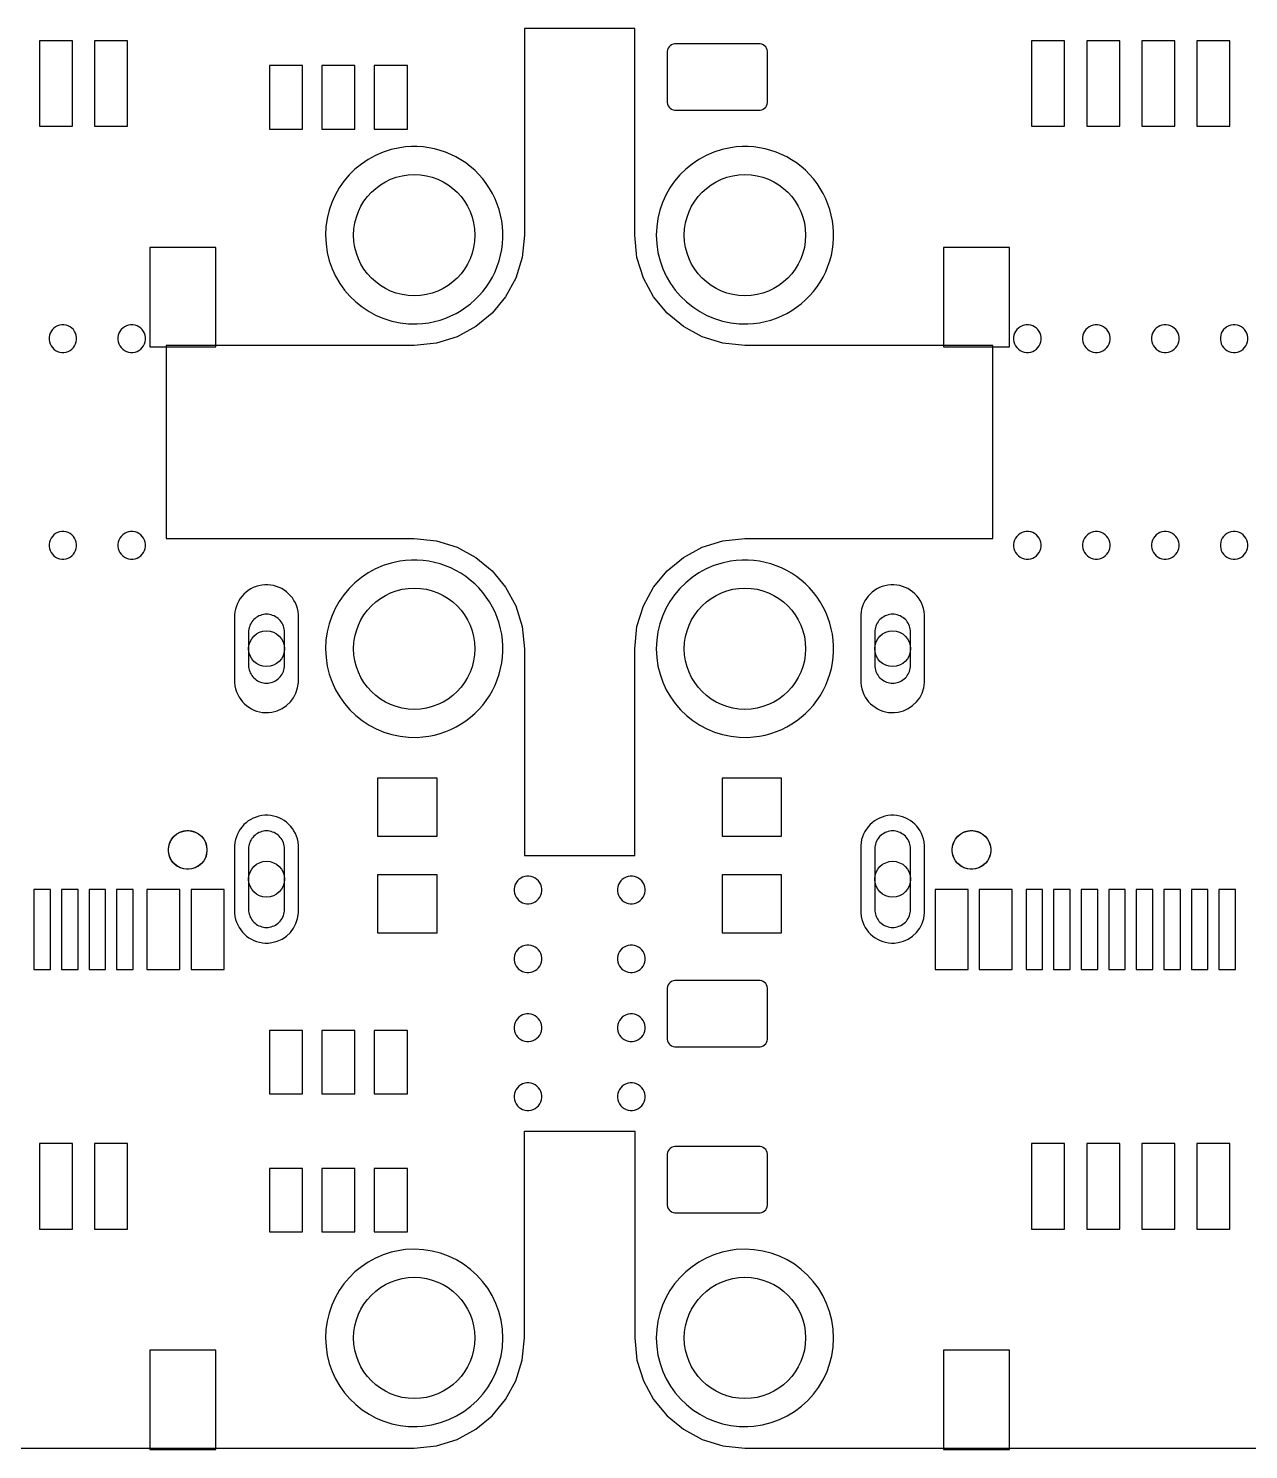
# Model space of a CAD drawing. Header units: millimetres. Extents: x 1 to 99, y 1.7 to 98.2.
# Drawn here: x 50 to 72.14, y 1.73 to 27.5 of the extents above; entities that cross this region are included whole.
import ezdxf

# ---------------------------------------------------------------- set-up
doc = ezdxf.new("R2010")
doc.units = ezdxf.units.MM

msp = doc.modelspace()

# ---------------------------------------------------------------- linework, layer by layer
at = {"layer": '16_copper'}
for points in [[(57.158, 22.149, 1), (56.842, 25.351), (56.738, 25.337, 0.936603), (57.053, 22.142)], [(63.158, 22.149, 1), (62.842, 25.351), (62.738, 25.337, 0.936603), (63.053, 22.142)], [(57.158, 14.649, 1), (56.842, 17.851), (56.738, 17.837, 0.936603), (57.053, 14.642)], [(63.158, 14.649, 1), (62.842, 17.851), (62.738, 17.837, 0.936603), (63.053, 14.642)], [(54.417, 15.099, 0.349916), (54.899, 15.638), (54.899, 16.862), (54.892, 16.926, 0.893656), (53.741, 16.862), (53.741, 15.638), (53.748, 15.574, 0.381721), (54.353, 15.092)], [(65.777, 15.099, 0.349916), (66.259, 15.638), (66.259, 16.862), (66.252, 16.926, 0.893656), (65.101, 16.862), (65.101, 15.638), (65.108, 15.574, 0.381721), (65.713, 15.092)], [(54.417, 10.919, 0.349916), (54.899, 11.458), (54.899, 12.682), (54.892, 12.746, 0.893656), (53.741, 12.682), (53.741, 11.458), (53.748, 11.394, 0.381721), (54.353, 10.912)], [(65.777, 10.919, 0.349916), (66.259, 11.458), (66.259, 12.682), (66.252, 12.746, 0.893656), (65.101, 12.682), (65.101, 11.458), (65.108, 11.394, 0.381721), (65.713, 10.912)], [(57.158, 2.149, 1), (56.842, 5.351), (56.738, 5.337, 0.936603), (57.053, 2.142)], [(63.158, 2.149, 1), (62.842, 5.351), (62.738, 5.337, 0.936603), (63.053, 2.142)]]:
    msp.add_lwpolyline(points, format="xyb", close=True, dxfattribs=at)
at = {"layer": '1_copper'}
for points in [[(50.8, 27.275), (50.2, 27.275), (50.2, 25.725), (50.8, 25.725)], [(51.8, 27.275), (51.2, 27.275), (51.2, 25.725), (51.8, 25.725)], [(63.304, 26.026), (63.331, 26.037), (63.356, 26.053), (63.377, 26.074), (63.393, 26.099), (63.404, 26.126), (63.41, 26.155), (63.41, 27.085), (63.404, 27.114), (63.393, 27.141), (63.377, 27.166), (63.356, 27.187), (63.331, 27.203), (63.304, 27.214), (63.275, 27.22), (61.725, 27.22), (61.696, 27.214), (61.669, 27.203), (61.644, 27.187), (61.623, 27.166), (61.607, 27.141), (61.596, 27.114), (61.59, 27.085), (61.59, 26.155), (61.596, 26.126), (61.607, 26.099), (61.623, 26.074), (61.644, 26.053), (61.669, 26.037), (61.696, 26.026), (61.725, 26.02), (63.275, 26.02)], [(68.8, 27.275), (68.2, 27.275), (68.2, 25.725), (68.8, 25.725)], [(69.8, 27.275), (69.2, 27.275), (69.2, 25.725), (69.8, 25.725)], [(70.8, 27.275), (70.2, 27.275), (70.2, 25.725), (70.8, 25.725)], [(71.8, 27.275), (71.2, 27.275), (71.2, 25.725), (71.8, 25.725)], [(54.975, 26.825), (54.375, 26.825), (54.375, 25.675), (54.975, 25.675)], [(55.925, 26.825), (55.325, 26.825), (55.325, 25.675), (55.925, 25.675)], [(56.875, 26.825), (56.275, 26.825), (56.275, 25.675), (56.875, 25.675)], [(53.4, 23.525), (52.2, 23.525), (52.2, 21.725), (53.4, 21.725)], [(67.8, 23.525), (66.6, 23.525), (66.6, 21.725), (67.8, 21.725)], [(57.415, 13.9), (56.335, 13.9), (56.335, 12.85), (57.415, 12.85)], [(63.665, 13.9), (62.585, 13.9), (62.585, 12.85), (63.665, 12.85)], [(57.415, 12.15), (56.335, 12.15), (56.335, 11.1), (57.415, 11.1)], [(63.665, 12.15), (62.585, 12.15), (62.585, 11.1), (63.665, 11.1)], [(50.4, 11.88), (50.1, 11.88), (50.1, 10.43), (50.4, 10.43)], [(50.9, 11.88), (50.6, 11.88), (50.6, 10.43), (50.9, 10.43)], [(51.4, 11.88), (51.1, 11.88), (51.1, 10.43), (51.4, 10.43)], [(51.9, 11.88), (51.6, 11.88), (51.6, 10.43), (51.9, 10.43)], [(52.75, 11.88), (52.15, 11.88), (52.15, 10.43), (52.75, 10.43)], [(53.55, 11.88), (52.95, 11.88), (52.95, 10.43), (53.55, 10.43)], [(67.05, 11.88), (66.45, 11.88), (66.45, 10.43), (67.05, 10.43)], [(67.85, 11.88), (67.25, 11.88), (67.25, 10.43), (67.85, 10.43)], [(68.4, 11.88), (68.1, 11.88), (68.1, 10.43), (68.4, 10.43)], [(68.9, 11.88), (68.6, 11.88), (68.6, 10.43), (68.9, 10.43)], [(69.4, 11.88), (69.1, 11.88), (69.1, 10.43), (69.4, 10.43)], [(69.9, 11.88), (69.6, 11.88), (69.6, 10.43), (69.9, 10.43)], [(70.4, 11.88), (70.1, 11.88), (70.1, 10.43), (70.4, 10.43)], [(70.9, 11.88), (70.6, 11.88), (70.6, 10.43), (70.9, 10.43)], [(71.4, 11.88), (71.1, 11.88), (71.1, 10.43), (71.4, 10.43)], [(71.9, 11.88), (71.6, 11.88), (71.6, 10.43), (71.9, 10.43)], [(63.304, 9.036), (63.331, 9.047), (63.356, 9.063), (63.377, 9.084), (63.393, 9.109), (63.404, 9.136), (63.41, 9.165), (63.41, 10.095), (63.404, 10.124), (63.393, 10.151), (63.377, 10.176), (63.356, 10.197), (63.331, 10.213), (63.304, 10.224), (63.275, 10.23), (61.725, 10.23), (61.696, 10.224), (61.669, 10.213), (61.644, 10.197), (61.623, 10.176), (61.607, 10.151), (61.596, 10.124), (61.59, 10.095), (61.59, 9.165), (61.596, 9.136), (61.607, 9.109), (61.623, 9.084), (61.644, 9.063), (61.669, 9.047), (61.696, 9.036), (61.725, 9.03), (63.275, 9.03)], [(54.975, 9.325), (54.375, 9.325), (54.375, 8.175), (54.975, 8.175)], [(55.925, 9.325), (55.325, 9.325), (55.325, 8.175), (55.925, 8.175)], [(56.875, 9.325), (56.275, 9.325), (56.275, 8.175), (56.875, 8.175)], [(50.8, 7.275), (50.2, 7.275), (50.2, 5.725), (50.8, 5.725)], [(51.8, 7.275), (51.2, 7.275), (51.2, 5.725), (51.8, 5.725)], [(63.304, 6.026), (63.331, 6.037), (63.356, 6.053), (63.377, 6.074), (63.393, 6.099), (63.404, 6.126), (63.41, 6.155), (63.41, 7.085), (63.404, 7.114), (63.393, 7.141), (63.377, 7.166), (63.356, 7.187), (63.331, 7.203), (63.304, 7.214), (63.275, 7.22), (61.725, 7.22), (61.696, 7.214), (61.669, 7.203), (61.644, 7.187), (61.623, 7.166), (61.607, 7.141), (61.596, 7.114), (61.59, 7.085), (61.59, 6.155), (61.596, 6.126), (61.607, 6.099), (61.623, 6.074), (61.644, 6.053), (61.669, 6.037), (61.696, 6.026), (61.725, 6.02), (63.275, 6.02)], [(68.8, 7.275), (68.2, 7.275), (68.2, 5.725), (68.8, 5.725)], [(69.8, 7.275), (69.2, 7.275), (69.2, 5.725), (69.8, 5.725)], [(70.8, 7.275), (70.2, 7.275), (70.2, 5.725), (70.8, 5.725)], [(71.8, 7.275), (71.2, 7.275), (71.2, 5.725), (71.8, 5.725)], [(54.975, 6.825), (54.375, 6.825), (54.375, 5.675), (54.975, 5.675)], [(55.925, 6.825), (55.325, 6.825), (55.325, 5.675), (55.925, 5.675)], [(56.875, 6.825), (56.275, 6.825), (56.275, 5.675), (56.875, 5.675)], [(53.4, 3.525), (52.2, 3.525), (52.2, 1.725), (53.4, 1.725)], [(67.8, 3.525), (66.6, 3.525), (66.6, 1.725), (67.8, 1.725)]]:
    msp.add_lwpolyline(points, close=True, dxfattribs=at)
for points in [[(57.158, 22.149, 1), (56.842, 25.351), (56.738, 25.337, 0.936603), (57.053, 22.142)], [(63.158, 22.149, 1), (62.842, 25.351), (62.738, 25.337, 0.936603), (63.053, 22.142)], [(57.158, 14.649, 1), (56.842, 17.851), (56.738, 17.837, 0.936603), (57.053, 14.642)], [(63.158, 14.649, 1), (62.842, 17.851), (62.738, 17.837, 0.936603), (63.053, 14.642)], [(54.417, 15.099, 0.349916), (54.899, 15.638), (54.899, 16.862), (54.892, 16.926, 0.893656), (53.741, 16.862), (53.741, 15.638), (53.748, 15.574, 0.381721), (54.353, 15.092)], [(65.777, 15.099, 0.349916), (66.259, 15.638), (66.259, 16.862), (66.252, 16.926, 0.893656), (65.101, 16.862), (65.101, 15.638), (65.108, 15.574, 0.381721), (65.713, 15.092)], [(54.417, 10.919, 0.349916), (54.899, 11.458), (54.899, 12.682), (54.892, 12.746, 0.893656), (53.741, 12.682), (53.741, 11.458), (53.748, 11.394, 0.381721), (54.353, 10.912)], [(65.777, 10.919, 0.349916), (66.259, 11.458), (66.259, 12.682), (66.252, 12.746, 0.893656), (65.101, 12.682), (65.101, 11.458), (65.108, 11.394, 0.381721), (65.713, 10.912)], [(57.158, 2.149, 1), (56.842, 5.351), (56.738, 5.337, 0.936603), (57.053, 2.142)], [(63.158, 2.149, 1), (62.842, 5.351), (62.738, 5.337, 0.936603), (63.053, 2.142)]]:
    msp.add_lwpolyline(points, format="xyb", close=True, dxfattribs=at)
at = {"layer": 'drills_NPTH'}
for centre in [(52.89, 12.6), (67.11, 12.6)]:
    msp.add_circle(centre, 0.35, dxfattribs=at)
at = {"layer": 'drills_PTH'}
for centre in [(54.32, 16.25), (65.68, 16.25), (54.32, 12.07), (65.68, 12.07)]:
    msp.add_circle(centre, 0.325, dxfattribs=at)
at = {"layer": 'drills_via_1_16'}
for centre in [(57, 23.75), (63, 23.75), (57, 16.25), (63, 16.25), (57, 3.75), (63, 3.75)]:
    msp.add_circle(centre, 1.1, dxfattribs=at)
at = {"layer": 'holes'}
for points in [[(52.5, 18.25), (57, 18.25), (57.402, 18.209), (57.776, 18.092), (58.116, 17.907), (58.412, 17.663), (58.657, 17.366), (58.842, 17.027), (58.959, 16.652), (59, 16.25), (59, 12.5), (61, 12.5), (61, 16.25), (61.041, 16.652), (61.158, 17.027), (61.343, 17.366), (61.587, 17.663), (61.884, 17.907), (62.223, 18.092), (62.598, 18.209), (63, 18.25), (67.5, 18.25), (67.5, 21.75), (63, 21.75), (62.598, 21.791), (62.223, 21.908), (61.884, 22.093), (61.587, 22.338), (61.343, 22.634), (61.158, 22.973), (61.041, 23.348), (61, 23.75), (61, 27.5), (59, 27.5), (59, 23.75), (58.959, 23.348), (58.842, 22.973), (58.657, 22.634), (58.412, 22.338), (58.116, 22.093), (57.776, 21.908), (57.402, 21.791), (57, 21.75), (52.5, 21.75), (52.5, 18.25)], [(50.875, 21.855), (50.875, 21.895), (50.869, 21.934), (50.857, 21.971), (50.839, 22.006), (50.816, 22.038), (50.788, 22.066), (50.756, 22.089), (50.721, 22.107), (50.684, 22.119), (50.645, 22.125), (50.605, 22.125), (50.566, 22.119), (50.529, 22.107), (50.494, 22.089), (50.462, 22.066), (50.434, 22.038), (50.411, 22.006), (50.393, 21.971), (50.381, 21.934), (50.375, 21.895), (50.375, 21.855), (50.381, 21.816), (50.393, 21.779), (50.411, 21.744), (50.434, 21.712), (50.462, 21.684), (50.494, 21.661), (50.529, 21.643), (50.566, 21.631), (50.605, 21.625), (50.645, 21.625), (50.684, 21.631), (50.721, 21.643), (50.756, 21.661), (50.788, 21.684), (50.816, 21.712), (50.839, 21.744), (50.857, 21.779), (50.869, 21.816), (50.875, 21.855)], [(52.125, 21.855), (52.125, 21.895), (52.119, 21.934), (52.107, 21.971), (52.089, 22.006), (52.066, 22.038), (52.038, 22.066), (52.006, 22.089), (51.971, 22.107), (51.934, 22.119), (51.895, 22.125), (51.855, 22.125), (51.816, 22.119), (51.779, 22.107), (51.744, 22.089), (51.712, 22.066), (51.684, 22.038), (51.661, 22.006), (51.643, 21.971), (51.631, 21.934), (51.625, 21.895), (51.625, 21.855), (51.631, 21.816), (51.643, 21.779), (51.661, 21.744), (51.684, 21.712), (51.712, 21.684), (51.744, 21.661), (51.779, 21.643), (51.816, 21.631), (51.855, 21.625), (51.895, 21.625), (51.934, 21.631), (51.971, 21.643), (52.006, 21.661), (52.038, 21.684), (52.066, 21.712), (52.089, 21.744), (52.107, 21.779), (52.119, 21.816), (52.125, 21.855)], [(68.375, 21.855), (68.375, 21.895), (68.369, 21.934), (68.357, 21.971), (68.339, 22.006), (68.316, 22.038), (68.288, 22.066), (68.256, 22.089), (68.221, 22.107), (68.184, 22.119), (68.145, 22.125), (68.105, 22.125), (68.066, 22.119), (68.029, 22.107), (67.994, 22.089), (67.962, 22.066), (67.934, 22.038), (67.911, 22.006), (67.893, 21.971), (67.881, 21.934), (67.875, 21.895), (67.875, 21.855), (67.881, 21.816), (67.893, 21.779), (67.911, 21.744), (67.934, 21.712), (67.962, 21.684), (67.994, 21.661), (68.029, 21.643), (68.066, 21.631), (68.105, 21.625), (68.145, 21.625), (68.184, 21.631), (68.221, 21.643), (68.256, 21.661), (68.288, 21.684), (68.316, 21.712), (68.339, 21.744), (68.357, 21.779), (68.369, 21.816), (68.375, 21.855)], [(69.625, 21.855), (69.625, 21.895), (69.619, 21.934), (69.607, 21.971), (69.589, 22.006), (69.566, 22.038), (69.538, 22.066), (69.506, 22.089), (69.471, 22.107), (69.434, 22.119), (69.395, 22.125), (69.355, 22.125), (69.316, 22.119), (69.279, 22.107), (69.244, 22.089), (69.212, 22.066), (69.184, 22.038), (69.161, 22.006), (69.143, 21.971), (69.131, 21.934), (69.125, 21.895), (69.125, 21.855), (69.131, 21.816), (69.143, 21.779), (69.161, 21.744), (69.184, 21.712), (69.212, 21.684), (69.244, 21.661), (69.279, 21.643), (69.316, 21.631), (69.355, 21.625), (69.395, 21.625), (69.434, 21.631), (69.471, 21.643), (69.506, 21.661), (69.538, 21.684), (69.566, 21.712), (69.589, 21.744), (69.607, 21.779), (69.619, 21.816), (69.625, 21.855)], [(70.875, 21.855), (70.875, 21.895), (70.869, 21.934), (70.857, 21.971), (70.839, 22.006), (70.816, 22.038), (70.788, 22.066), (70.756, 22.089), (70.721, 22.107), (70.684, 22.119), (70.645, 22.125), (70.605, 22.125), (70.566, 22.119), (70.529, 22.107), (70.494, 22.089), (70.462, 22.066), (70.434, 22.038), (70.411, 22.006), (70.393, 21.971), (70.381, 21.934), (70.375, 21.895), (70.375, 21.855), (70.381, 21.816), (70.393, 21.779), (70.411, 21.744), (70.434, 21.712), (70.462, 21.684), (70.494, 21.661), (70.529, 21.643), (70.566, 21.631), (70.605, 21.625), (70.645, 21.625), (70.684, 21.631), (70.721, 21.643), (70.756, 21.661), (70.788, 21.684), (70.816, 21.712), (70.839, 21.744), (70.857, 21.779), (70.869, 21.816), (70.875, 21.855)], [(72.125, 21.855), (72.125, 21.895), (72.119, 21.934), (72.107, 21.971), (72.089, 22.006), (72.066, 22.038), (72.038, 22.066), (72.006, 22.089), (71.971, 22.107), (71.934, 22.119), (71.895, 22.125), (71.855, 22.125), (71.816, 22.119), (71.779, 22.107), (71.744, 22.089), (71.712, 22.066), (71.684, 22.038), (71.661, 22.006), (71.643, 21.971), (71.631, 21.934), (71.625, 21.895), (71.625, 21.855), (71.631, 21.816), (71.643, 21.779), (71.661, 21.744), (71.684, 21.712), (71.712, 21.684), (71.744, 21.661), (71.779, 21.643), (71.816, 21.631), (71.855, 21.625), (71.895, 21.625), (71.934, 21.631), (71.971, 21.643), (72.006, 21.661), (72.038, 21.684), (72.066, 21.712), (72.089, 21.744), (72.107, 21.779), (72.119, 21.816), (72.125, 21.855)], [(50.875, 18.105), (50.875, 18.145), (50.869, 18.184), (50.857, 18.221), (50.839, 18.256), (50.816, 18.288), (50.788, 18.316), (50.756, 18.339), (50.721, 18.357), (50.684, 18.369), (50.645, 18.375), (50.605, 18.375), (50.566, 18.369), (50.529, 18.357), (50.494, 18.339), (50.462, 18.316), (50.434, 18.288), (50.411, 18.256), (50.393, 18.221), (50.381, 18.184), (50.375, 18.145), (50.375, 18.105), (50.381, 18.066), (50.393, 18.029), (50.411, 17.994), (50.434, 17.962), (50.462, 17.934), (50.494, 17.911), (50.529, 17.893), (50.566, 17.881), (50.605, 17.875), (50.645, 17.875), (50.684, 17.881), (50.721, 17.893), (50.756, 17.911), (50.788, 17.934), (50.816, 17.962), (50.839, 17.994), (50.857, 18.029), (50.869, 18.066), (50.875, 18.105)], [(52.125, 18.105), (52.125, 18.145), (52.119, 18.184), (52.107, 18.221), (52.089, 18.256), (52.066, 18.288), (52.038, 18.316), (52.006, 18.339), (51.971, 18.357), (51.934, 18.369), (51.895, 18.375), (51.855, 18.375), (51.816, 18.369), (51.779, 18.357), (51.744, 18.339), (51.712, 18.316), (51.684, 18.288), (51.661, 18.256), (51.643, 18.221), (51.631, 18.184), (51.625, 18.145), (51.625, 18.105), (51.631, 18.066), (51.643, 18.029), (51.661, 17.994), (51.684, 17.962), (51.712, 17.934), (51.744, 17.911), (51.779, 17.893), (51.816, 17.881), (51.855, 17.875), (51.895, 17.875), (51.934, 17.881), (51.971, 17.893), (52.006, 17.911), (52.038, 17.934), (52.066, 17.962), (52.089, 17.994), (52.107, 18.029), (52.119, 18.066), (52.125, 18.105)], [(68.375, 18.105), (68.375, 18.145), (68.369, 18.184), (68.357, 18.221), (68.339, 18.256), (68.316, 18.288), (68.288, 18.316), (68.256, 18.339), (68.221, 18.357), (68.184, 18.369), (68.145, 18.375), (68.105, 18.375), (68.066, 18.369), (68.029, 18.357), (67.994, 18.339), (67.962, 18.316), (67.934, 18.288), (67.911, 18.256), (67.893, 18.221), (67.881, 18.184), (67.875, 18.145), (67.875, 18.105), (67.881, 18.066), (67.893, 18.029), (67.911, 17.994), (67.934, 17.962), (67.962, 17.934), (67.994, 17.911), (68.029, 17.893), (68.066, 17.881), (68.105, 17.875), (68.145, 17.875), (68.184, 17.881), (68.221, 17.893), (68.256, 17.911), (68.288, 17.934), (68.316, 17.962), (68.339, 17.994), (68.357, 18.029), (68.369, 18.066), (68.375, 18.105)], [(69.625, 18.105), (69.625, 18.145), (69.619, 18.184), (69.607, 18.221), (69.589, 18.256), (69.566, 18.288), (69.538, 18.316), (69.506, 18.339), (69.471, 18.357), (69.434, 18.369), (69.395, 18.375), (69.355, 18.375), (69.316, 18.369), (69.279, 18.357), (69.244, 18.339), (69.212, 18.316), (69.184, 18.288), (69.161, 18.256), (69.143, 18.221), (69.131, 18.184), (69.125, 18.145), (69.125, 18.105), (69.131, 18.066), (69.143, 18.029), (69.161, 17.994), (69.184, 17.962), (69.212, 17.934), (69.244, 17.911), (69.279, 17.893), (69.316, 17.881), (69.355, 17.875), (69.395, 17.875), (69.434, 17.881), (69.471, 17.893), (69.506, 17.911), (69.538, 17.934), (69.566, 17.962), (69.589, 17.994), (69.607, 18.029), (69.619, 18.066), (69.625, 18.105)], [(70.875, 18.105), (70.875, 18.145), (70.869, 18.184), (70.857, 18.221), (70.839, 18.256), (70.816, 18.288), (70.788, 18.316), (70.756, 18.339), (70.721, 18.357), (70.684, 18.369), (70.645, 18.375), (70.605, 18.375), (70.566, 18.369), (70.529, 18.357), (70.494, 18.339), (70.462, 18.316), (70.434, 18.288), (70.411, 18.256), (70.393, 18.221), (70.381, 18.184), (70.375, 18.145), (70.375, 18.105), (70.381, 18.066), (70.393, 18.029), (70.411, 17.994), (70.434, 17.962), (70.462, 17.934), (70.494, 17.911), (70.529, 17.893), (70.566, 17.881), (70.605, 17.875), (70.645, 17.875), (70.684, 17.881), (70.721, 17.893), (70.756, 17.911), (70.788, 17.934), (70.816, 17.962), (70.839, 17.994), (70.857, 18.029), (70.869, 18.066), (70.875, 18.105)], [(72.125, 18.105), (72.125, 18.145), (72.119, 18.184), (72.107, 18.221), (72.089, 18.256), (72.066, 18.288), (72.038, 18.316), (72.006, 18.339), (71.971, 18.357), (71.934, 18.369), (71.895, 18.375), (71.855, 18.375), (71.816, 18.369), (71.779, 18.357), (71.744, 18.339), (71.712, 18.316), (71.684, 18.288), (71.661, 18.256), (71.643, 18.221), (71.631, 18.184), (71.625, 18.145), (71.625, 18.105), (71.631, 18.066), (71.643, 18.029), (71.661, 17.994), (71.684, 17.962), (71.712, 17.934), (71.744, 17.911), (71.779, 17.893), (71.816, 17.881), (71.855, 17.875), (71.895, 17.875), (71.934, 17.881), (71.971, 17.893), (72.006, 17.911), (72.038, 17.934), (72.066, 17.962), (72.089, 17.994), (72.107, 18.029), (72.119, 18.066), (72.125, 18.105)], [(53.995, 15.95), (53.996, 15.922), (54, 15.894), (54.006, 15.866), (54.015, 15.839), (54.025, 15.813), (54.039, 15.788), (54.054, 15.764), (54.071, 15.741), (54.09, 15.72), (54.111, 15.701), (54.134, 15.684), (54.158, 15.669), (54.183, 15.655), (54.209, 15.645), (54.236, 15.636), (54.264, 15.63), (54.292, 15.626), (54.32, 15.625), (54.348, 15.626), (54.376, 15.63), (54.404, 15.636), (54.431, 15.645), (54.457, 15.655), (54.483, 15.669), (54.506, 15.684), (54.529, 15.701), (54.55, 15.72), (54.569, 15.741), (54.586, 15.764), (54.601, 15.788), (54.615, 15.813), (54.625, 15.839), (54.634, 15.866), (54.64, 15.894), (54.644, 15.922), (54.645, 15.95), (54.645, 16.55), (54.644, 16.578), (54.64, 16.606), (54.634, 16.634), (54.625, 16.661), (54.615, 16.687), (54.601, 16.713), (54.586, 16.736), (54.569, 16.759), (54.55, 16.78), (54.529, 16.799), (54.506, 16.816), (54.483, 16.831), (54.457, 16.845), (54.431, 16.855), (54.404, 16.864), (54.376, 16.87), (54.348, 16.874), (54.32, 16.875), (54.292, 16.874), (54.264, 16.87), (54.236, 16.864), (54.209, 16.855), (54.183, 16.845), (54.158, 16.831), (54.134, 16.816), (54.111, 16.799), (54.09, 16.78), (54.071, 16.759), (54.054, 16.736), (54.039, 16.713), (54.025, 16.687), (54.015, 16.661), (54.006, 16.634), (54, 16.606), (53.996, 16.578), (53.995, 16.55), (53.995, 15.95)], [(65.355, 15.95), (65.356, 15.922), (65.36, 15.894), (65.366, 15.866), (65.375, 15.839), (65.385, 15.813), (65.399, 15.788), (65.414, 15.764), (65.431, 15.741), (65.45, 15.72), (65.471, 15.701), (65.494, 15.684), (65.517, 15.669), (65.543, 15.655), (65.569, 15.645), (65.596, 15.636), (65.624, 15.63), (65.652, 15.626), (65.68, 15.625), (65.708, 15.626), (65.736, 15.63), (65.764, 15.636), (65.791, 15.645), (65.817, 15.655), (65.843, 15.669), (65.866, 15.684), (65.889, 15.701), (65.91, 15.72), (65.929, 15.741), (65.946, 15.764), (65.961, 15.788), (65.975, 15.813), (65.985, 15.839), (65.994, 15.866), (66, 15.894), (66.004, 15.922), (66.005, 15.95), (66.005, 16.55), (66.004, 16.578), (66, 16.606), (65.994, 16.634), (65.985, 16.661), (65.975, 16.687), (65.961, 16.713), (65.946, 16.736), (65.929, 16.759), (65.91, 16.78), (65.889, 16.799), (65.866, 16.816), (65.843, 16.831), (65.817, 16.845), (65.791, 16.855), (65.764, 16.864), (65.736, 16.87), (65.708, 16.874), (65.68, 16.875), (65.652, 16.874), (65.624, 16.87), (65.596, 16.864), (65.569, 16.855), (65.543, 16.845), (65.517, 16.831), (65.494, 16.816), (65.471, 16.799), (65.45, 16.78), (65.431, 16.759), (65.414, 16.736), (65.399, 16.713), (65.385, 16.687), (65.375, 16.661), (65.366, 16.634), (65.36, 16.606), (65.356, 16.578), (65.355, 16.55), (65.355, 15.95)], [(52.54, 12.623), (52.546, 12.668), (52.558, 12.713), (52.575, 12.755), (52.598, 12.795), (52.626, 12.831), (52.659, 12.864), (52.695, 12.892), (52.735, 12.915), (52.777, 12.932), (52.822, 12.944), (52.867, 12.95), (52.913, 12.95), (52.958, 12.944), (53.003, 12.932), (53.045, 12.915), (53.085, 12.892), (53.121, 12.864), (53.154, 12.831), (53.182, 12.795), (53.205, 12.755), (53.222, 12.713), (53.234, 12.668), (53.24, 12.623), (53.24, 12.577), (53.234, 12.532), (53.222, 12.487), (53.205, 12.445), (53.182, 12.405), (53.154, 12.369), (53.121, 12.336), (53.085, 12.308), (53.045, 12.285), (53.003, 12.268), (52.958, 12.256), (52.913, 12.25), (52.867, 12.25), (52.822, 12.256), (52.777, 12.268), (52.735, 12.285), (52.695, 12.308), (52.659, 12.336), (52.626, 12.369), (52.598, 12.405), (52.575, 12.445), (52.558, 12.487), (52.546, 12.532), (52.54, 12.577), (52.54, 12.623)], [(53.995, 11.52), (53.996, 11.492), (54, 11.464), (54.006, 11.436), (54.015, 11.409), (54.025, 11.383), (54.039, 11.357), (54.054, 11.334), (54.071, 11.311), (54.09, 11.29), (54.111, 11.271), (54.134, 11.254), (54.158, 11.239), (54.183, 11.225), (54.209, 11.215), (54.236, 11.206), (54.264, 11.2), (54.292, 11.196), (54.32, 11.195), (54.348, 11.196), (54.376, 11.2), (54.404, 11.206), (54.431, 11.215), (54.457, 11.225), (54.483, 11.239), (54.506, 11.254), (54.529, 11.271), (54.55, 11.29), (54.569, 11.311), (54.586, 11.334), (54.601, 11.357), (54.615, 11.383), (54.625, 11.409), (54.634, 11.436), (54.64, 11.464), (54.644, 11.492), (54.645, 11.52), (54.645, 12.62), (54.644, 12.648), (54.64, 12.676), (54.634, 12.704), (54.625, 12.731), (54.615, 12.757), (54.601, 12.783), (54.586, 12.806), (54.569, 12.829), (54.55, 12.85), (54.529, 12.869), (54.506, 12.886), (54.483, 12.901), (54.457, 12.915), (54.431, 12.925), (54.404, 12.934), (54.376, 12.94), (54.348, 12.944), (54.32, 12.945), (54.292, 12.944), (54.264, 12.94), (54.236, 12.934), (54.209, 12.925), (54.183, 12.915), (54.158, 12.901), (54.134, 12.886), (54.111, 12.869), (54.09, 12.85), (54.071, 12.829), (54.054, 12.806), (54.039, 12.783), (54.025, 12.757), (54.015, 12.731), (54.006, 12.704), (54, 12.676), (53.996, 12.648), (53.995, 12.62), (53.995, 11.52)], [(65.355, 11.52), (65.356, 11.492), (65.36, 11.464), (65.366, 11.436), (65.375, 11.409), (65.385, 11.383), (65.399, 11.357), (65.414, 11.334), (65.431, 11.311), (65.45, 11.29), (65.471, 11.271), (65.494, 11.254), (65.517, 11.239), (65.543, 11.225), (65.569, 11.215), (65.596, 11.206), (65.624, 11.2), (65.652, 11.196), (65.68, 11.195), (65.708, 11.196), (65.736, 11.2), (65.764, 11.206), (65.791, 11.215), (65.817, 11.225), (65.843, 11.239), (65.866, 11.254), (65.889, 11.271), (65.91, 11.29), (65.929, 11.311), (65.946, 11.334), (65.961, 11.357), (65.975, 11.383), (65.985, 11.409), (65.994, 11.436), (66, 11.464), (66.004, 11.492), (66.005, 11.52), (66.005, 12.62), (66.004, 12.648), (66, 12.676), (65.994, 12.704), (65.985, 12.731), (65.975, 12.757), (65.961, 12.783), (65.946, 12.806), (65.929, 12.829), (65.91, 12.85), (65.889, 12.869), (65.866, 12.886), (65.843, 12.901), (65.817, 12.915), (65.791, 12.925), (65.764, 12.934), (65.736, 12.94), (65.708, 12.944), (65.68, 12.945), (65.652, 12.944), (65.624, 12.94), (65.596, 12.934), (65.569, 12.925), (65.543, 12.915), (65.517, 12.901), (65.494, 12.886), (65.471, 12.869), (65.45, 12.85), (65.431, 12.829), (65.414, 12.806), (65.399, 12.783), (65.385, 12.757), (65.375, 12.731), (65.366, 12.704), (65.36, 12.676), (65.356, 12.648), (65.355, 12.62), (65.355, 11.52)], [(66.76, 12.623), (66.766, 12.668), (66.778, 12.713), (66.795, 12.755), (66.818, 12.795), (66.846, 12.831), (66.879, 12.864), (66.915, 12.892), (66.955, 12.915), (66.997, 12.932), (67.042, 12.944), (67.087, 12.95), (67.133, 12.95), (67.178, 12.944), (67.223, 12.932), (67.265, 12.915), (67.305, 12.892), (67.341, 12.864), (67.374, 12.831), (67.402, 12.795), (67.425, 12.755), (67.442, 12.713), (67.454, 12.668), (67.46, 12.623), (67.46, 12.577), (67.454, 12.532), (67.442, 12.487), (67.425, 12.445), (67.402, 12.405), (67.374, 12.369), (67.341, 12.336), (67.305, 12.308), (67.265, 12.285), (67.223, 12.268), (67.178, 12.256), (67.133, 12.25), (67.087, 12.25), (67.042, 12.256), (66.997, 12.268), (66.955, 12.285), (66.915, 12.308), (66.879, 12.336), (66.846, 12.369), (66.818, 12.405), (66.795, 12.445), (66.778, 12.487), (66.766, 12.532), (66.76, 12.577), (66.76, 12.623)], [(59.312, 11.855), (59.312, 11.895), (59.306, 11.934), (59.294, 11.971), (59.276, 12.006), (59.253, 12.038), (59.225, 12.066), (59.194, 12.089), (59.158, 12.107), (59.121, 12.119), (59.082, 12.125), (59.043, 12.125), (59.004, 12.119), (58.967, 12.107), (58.931, 12.089), (58.9, 12.066), (58.872, 12.038), (58.849, 12.006), (58.831, 11.971), (58.819, 11.934), (58.812, 11.895), (58.812, 11.855), (58.819, 11.816), (58.831, 11.779), (58.849, 11.744), (58.872, 11.712), (58.9, 11.684), (58.931, 11.661), (58.967, 11.643), (59.004, 11.631), (59.043, 11.625), (59.082, 11.625), (59.121, 11.631), (59.158, 11.643), (59.194, 11.661), (59.225, 11.684), (59.253, 11.712), (59.276, 11.744), (59.294, 11.779), (59.306, 11.816), (59.312, 11.855)], [(61.188, 11.855), (61.188, 11.895), (61.181, 11.934), (61.169, 11.971), (61.151, 12.006), (61.128, 12.038), (61.1, 12.066), (61.069, 12.089), (61.033, 12.107), (60.996, 12.119), (60.957, 12.125), (60.918, 12.125), (60.879, 12.119), (60.842, 12.107), (60.806, 12.089), (60.775, 12.066), (60.747, 12.038), (60.724, 12.006), (60.706, 11.971), (60.694, 11.934), (60.688, 11.895), (60.688, 11.855), (60.694, 11.816), (60.706, 11.779), (60.724, 11.744), (60.747, 11.712), (60.775, 11.684), (60.806, 11.661), (60.842, 11.643), (60.879, 11.631), (60.918, 11.625), (60.957, 11.625), (60.996, 11.631), (61.033, 11.643), (61.069, 11.661), (61.1, 11.684), (61.128, 11.712), (61.151, 11.744), (61.169, 11.779), (61.181, 11.816), (61.188, 11.855)], [(59.312, 10.605), (59.312, 10.645), (59.306, 10.684), (59.294, 10.721), (59.276, 10.756), (59.253, 10.788), (59.225, 10.816), (59.194, 10.839), (59.158, 10.857), (59.121, 10.869), (59.082, 10.875), (59.043, 10.875), (59.004, 10.869), (58.967, 10.857), (58.931, 10.839), (58.9, 10.816), (58.872, 10.788), (58.849, 10.756), (58.831, 10.721), (58.819, 10.684), (58.812, 10.645), (58.812, 10.605), (58.819, 10.566), (58.831, 10.529), (58.849, 10.494), (58.872, 10.462), (58.9, 10.434), (58.931, 10.411), (58.967, 10.393), (59.004, 10.381), (59.043, 10.375), (59.082, 10.375), (59.121, 10.381), (59.158, 10.393), (59.194, 10.411), (59.225, 10.434), (59.253, 10.462), (59.276, 10.494), (59.294, 10.529), (59.306, 10.566), (59.312, 10.605)], [(61.188, 10.605), (61.188, 10.645), (61.181, 10.684), (61.169, 10.721), (61.151, 10.756), (61.128, 10.788), (61.1, 10.816), (61.069, 10.839), (61.033, 10.857), (60.996, 10.869), (60.957, 10.875), (60.918, 10.875), (60.879, 10.869), (60.842, 10.857), (60.806, 10.839), (60.775, 10.816), (60.747, 10.788), (60.724, 10.756), (60.706, 10.721), (60.694, 10.684), (60.688, 10.645), (60.688, 10.605), (60.694, 10.566), (60.706, 10.529), (60.724, 10.494), (60.747, 10.462), (60.775, 10.434), (60.806, 10.411), (60.842, 10.393), (60.879, 10.381), (60.918, 10.375), (60.957, 10.375), (60.996, 10.381), (61.033, 10.393), (61.069, 10.411), (61.1, 10.434), (61.128, 10.462), (61.151, 10.494), (61.169, 10.529), (61.181, 10.566), (61.188, 10.605)], [(59.312, 9.355), (59.312, 9.395), (59.306, 9.434), (59.294, 9.471), (59.276, 9.506), (59.253, 9.538), (59.225, 9.566), (59.194, 9.589), (59.158, 9.607), (59.121, 9.619), (59.082, 9.625), (59.043, 9.625), (59.004, 9.619), (58.967, 9.607), (58.931, 9.589), (58.9, 9.566), (58.872, 9.538), (58.849, 9.506), (58.831, 9.471), (58.819, 9.434), (58.812, 9.395), (58.812, 9.355), (58.819, 9.316), (58.831, 9.279), (58.849, 9.244), (58.872, 9.212), (58.9, 9.184), (58.931, 9.161), (58.967, 9.143), (59.004, 9.131), (59.043, 9.125), (59.082, 9.125), (59.121, 9.131), (59.158, 9.143), (59.194, 9.161), (59.225, 9.184), (59.253, 9.212), (59.276, 9.244), (59.294, 9.279), (59.306, 9.316), (59.312, 9.355)], [(61.188, 9.355), (61.188, 9.395), (61.181, 9.434), (61.169, 9.471), (61.151, 9.506), (61.128, 9.538), (61.1, 9.566), (61.069, 9.589), (61.033, 9.607), (60.996, 9.619), (60.957, 9.625), (60.918, 9.625), (60.879, 9.619), (60.842, 9.607), (60.806, 9.589), (60.775, 9.566), (60.747, 9.538), (60.724, 9.506), (60.706, 9.471), (60.694, 9.434), (60.688, 9.395), (60.688, 9.355), (60.694, 9.316), (60.706, 9.279), (60.724, 9.244), (60.747, 9.212), (60.775, 9.184), (60.806, 9.161), (60.842, 9.143), (60.879, 9.131), (60.918, 9.125), (60.957, 9.125), (60.996, 9.131), (61.033, 9.143), (61.069, 9.161), (61.1, 9.184), (61.128, 9.212), (61.151, 9.244), (61.169, 9.279), (61.181, 9.316), (61.188, 9.355)], [(59.312, 8.105), (59.312, 8.145), (59.306, 8.184), (59.294, 8.221), (59.276, 8.256), (59.253, 8.288), (59.225, 8.316), (59.194, 8.339), (59.158, 8.357), (59.121, 8.369), (59.082, 8.375), (59.043, 8.375), (59.004, 8.369), (58.967, 8.357), (58.931, 8.339), (58.9, 8.316), (58.872, 8.288), (58.849, 8.256), (58.831, 8.221), (58.819, 8.184), (58.812, 8.145), (58.812, 8.105), (58.819, 8.066), (58.831, 8.029), (58.849, 7.994), (58.872, 7.962), (58.9, 7.934), (58.931, 7.911), (58.967, 7.893), (59.004, 7.881), (59.043, 7.875), (59.082, 7.875), (59.121, 7.881), (59.158, 7.893), (59.194, 7.911), (59.225, 7.934), (59.253, 7.962), (59.276, 7.994), (59.294, 8.029), (59.306, 8.066), (59.312, 8.105)], [(61.188, 8.105), (61.188, 8.145), (61.181, 8.184), (61.169, 8.221), (61.151, 8.256), (61.128, 8.288), (61.1, 8.316), (61.069, 8.339), (61.033, 8.357), (60.996, 8.369), (60.957, 8.375), (60.918, 8.375), (60.879, 8.369), (60.842, 8.357), (60.806, 8.339), (60.775, 8.316), (60.747, 8.288), (60.724, 8.256), (60.706, 8.221), (60.694, 8.184), (60.688, 8.145), (60.688, 8.105), (60.694, 8.066), (60.706, 8.029), (60.724, 7.994), (60.747, 7.962), (60.775, 7.934), (60.806, 7.911), (60.842, 7.893), (60.879, 7.881), (60.918, 7.875), (60.957, 7.875), (60.996, 7.881), (61.033, 7.893), (61.069, 7.911), (61.1, 7.934), (61.128, 7.962), (61.151, 7.994), (61.169, 8.029), (61.181, 8.066), (61.188, 8.105)]]:
    msp.add_lwpolyline(points, close=True, dxfattribs=at)
at = {"layer": 'outline'}
msp.add_lwpolyline([(43, 1.75), (57, 1.75), (57.402, 1.791), (57.776, 1.908), (58.116, 2.093), (58.412, 2.338), (58.657, 2.634), (58.842, 2.974), (58.959, 3.348), (59, 3.75), (59, 7.5), (61, 7.5), (61, 3.75), (61.041, 3.348), (61.158, 2.973), (61.343, 2.634), (61.587, 2.338), (61.884, 2.093), (62.223, 1.908), (62.598, 1.791), (63, 1.75), (77, 1.75)], dxfattribs=at)

doc.saveas('drawing.dxf')
